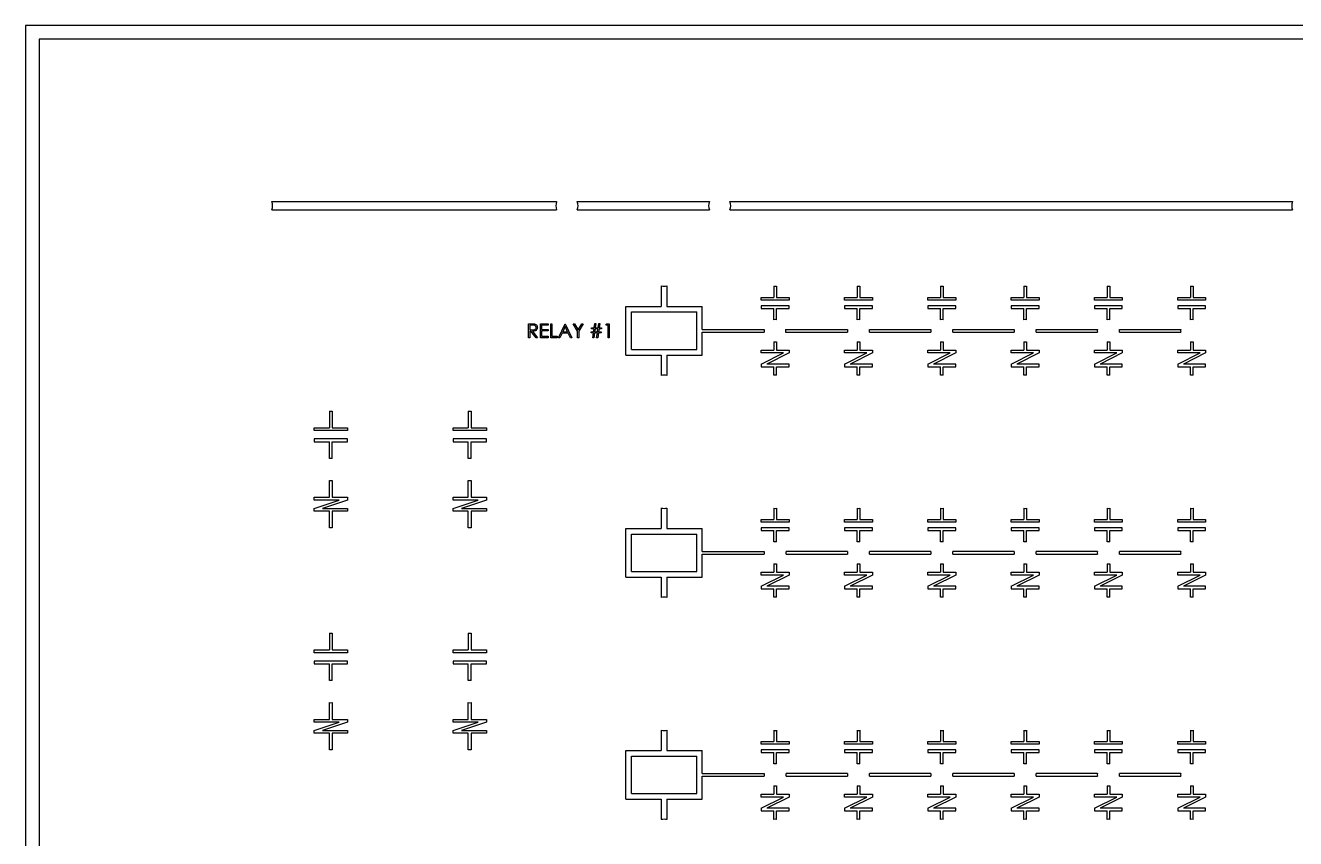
# Model space of a CAD drawing. Header units: millimetres. Extents: x -148 to 776, y -1047 to -448.
# Drawn here: x -138.3 to 319.1, y -740.8 to -447.8 of the extents above; entities that cross this region are included whole.
import ezdxf

# ---------------------------------------------------------------- set-up
doc = ezdxf.new("R2010")
doc.units = ezdxf.units.MM

msp = doc.modelspace()

# ---------------------------------------------------------------- linework, layer by layer
at = {"color": 7, "linetype": 'Continuous', "lineweight": 25}
for p, q in [((776.08, -447.82), (-138.32, -447.82)), ((-138.32, -447.82), (-138.32, -1047.42)), ((-133.32, -452.82), (-133.32, -1042.42)), ((771.08, -452.82), (-133.32, -452.82)), ((-49.61, -511.32), (52.98, -511.32)), ((60.39, -511.32), (107.98, -511.32)), ((115.39, -511.32), (317.98, -511.32)), ((-49.61, -514.32), (52.98, -514.32)), ((60.39, -514.32), (107.98, -514.32)), ((115.39, -514.32), (317.98, -514.32)), ((90.68, -541.69), (90.68, -549.07)), ((92.68, -541.69), (92.68, -549.07)), ((131.18, -541.78), (131.18, -545.82)), ((132.18, -541.78), (132.18, -545.82)), ((161.18, -541.78), (161.18, -545.82)), ((162.18, -541.78), (162.18, -545.82)), ((191.18, -541.78), (191.18, -545.82)), ((192.18, -541.78), (192.18, -545.82)), ((221.18, -541.78), (221.18, -545.82)), ((222.18, -541.78), (222.18, -545.82)), ((251.18, -541.78), (251.18, -545.82)), ((252.18, -541.78), (252.18, -545.82)), ((281.18, -541.78), (281.18, -545.82)), ((282.18, -541.78), (282.18, -545.82)), ((126.68, -546.82), (126.68, -545.82)), ((126.68, -545.82), (131.18, -545.82)), ((136.68, -546.82), (126.68, -546.82)), ((126.68, -548.82), (126.68, -549.82)), ((136.68, -548.82), (126.68, -548.82)), ((132.18, -545.82), (136.68, -545.82)), ((136.68, -545.82), (136.68, -546.82)), ((136.68, -549.82), (136.68, -548.82)), ((156.68, -545.82), (161.18, -545.82)), ((156.68, -546.82), (156.68, -545.82)), ((166.68, -546.82), (156.68, -546.82)), ((156.68, -548.82), (156.68, -549.82)), ((166.68, -548.82), (156.68, -548.82)), ((162.18, -545.82), (166.68, -545.82)), ((166.68, -545.82), (166.68, -546.82)), ((166.68, -549.82), (166.68, -548.82)), ((186.68, -546.82), (186.68, -545.82)), ((186.68, -545.82), (191.18, -545.82)), ((196.68, -546.82), (186.68, -546.82)), ((186.68, -548.82), (186.68, -549.82)), ((196.68, -548.82), (186.68, -548.82)), ((192.18, -545.82), (196.68, -545.82)), ((196.68, -545.82), (196.68, -546.82)), ((196.68, -549.82), (196.68, -548.82)), ((216.68, -546.82), (216.68, -545.82)), ((216.68, -545.82), (221.18, -545.82)), ((226.68, -546.82), (216.68, -546.82)), ((216.68, -548.82), (216.68, -549.82)), ((226.68, -548.82), (216.68, -548.82)), ((222.18, -545.82), (226.68, -545.82)), ((226.68, -545.82), (226.68, -546.82)), ((226.68, -549.82), (226.68, -548.82)), ((246.68, -546.82), (246.68, -545.82)), ((246.68, -545.82), (251.18, -545.82)), ((256.68, -546.82), (246.68, -546.82)), ((246.68, -548.82), (246.68, -549.82)), ((256.68, -548.82), (246.68, -548.82)), ((252.18, -545.82), (256.68, -545.82)), ((256.68, -545.82), (256.68, -546.82)), ((256.68, -549.82), (256.68, -548.82)), ((276.68, -546.82), (276.68, -545.82)), ((276.68, -545.82), (281.18, -545.82)), ((286.68, -546.82), (276.68, -546.82)), ((286.68, -548.82), (276.68, -548.82)), ((276.68, -548.82), (276.68, -549.82)), ((282.18, -545.82), (286.68, -545.82)), ((286.68, -545.82), (286.68, -546.82)), ((286.68, -549.82), (286.68, -548.82)), ((77.93, -566.57), (77.93, -549.07)), ((77.93, -549.07), (90.68, -549.07)), ((79.93, -564.57), (79.93, -551.07)), ((79.93, -551.07), (103.43, -551.07)), ((92.68, -549.07), (105.43, -549.07)), ((103.43, -564.57), (103.43, -551.07)), ((105.43, -557.32), (105.43, -549.07)), ((126.68, -549.82), (131.18, -549.82)), ((131.18, -553.85), (131.18, -549.82)), ((132.18, -549.82), (136.68, -549.82)), ((132.18, -553.85), (132.18, -549.82)), ((156.68, -549.82), (161.18, -549.82)), ((161.18, -553.85), (161.18, -549.82)), ((162.18, -549.82), (166.68, -549.82)), ((162.18, -553.85), (162.18, -549.82)), ((186.68, -549.82), (191.18, -549.82)), ((191.18, -553.85), (191.18, -549.82)), ((192.18, -549.82), (196.68, -549.82)), ((192.18, -553.85), (192.18, -549.82)), ((216.68, -549.82), (221.18, -549.82)), ((221.18, -553.85), (221.18, -549.82)), ((222.18, -549.82), (226.68, -549.82)), ((222.18, -553.85), (222.18, -549.82)), ((246.68, -549.82), (251.18, -549.82)), ((251.18, -553.85), (251.18, -549.82)), ((252.18, -549.82), (256.68, -549.82)), ((252.18, -553.85), (252.18, -549.82)), ((276.68, -549.82), (281.18, -549.82)), ((281.18, -553.85), (281.18, -549.82)), ((282.18, -553.85), (282.18, -549.82)), ((282.18, -549.82), (286.68, -549.82)), ((42.9, -555.32), (43.9, -555.32)), ((42.9, -560.32), (42.9, -555.32)), ((44.29, -555.83), (43.35, -555.83)), ((43.35, -555.83), (43.35, -557.5)), ((43.35, -557.5), (44.27, -557.5)), ((43.71, -558.01), (43.35, -558.01)), ((43.35, -558.01), (43.35, -560.32)), ((45.55, -560.32), (43.71, -558.01)), ((44.27, -558.01), (46.11, -560.32)), ((47.13, -555.32), (49.95, -555.32)), ((47.13, -560.32), (47.13, -555.32)), ((49.95, -555.83), (47.58, -555.83)), ((47.58, -555.83), (47.58, -557.37)), ((47.58, -557.37), (49.95, -557.37)), ((49.95, -557.88), (47.58, -557.88)), ((47.58, -557.88), (47.58, -559.8)), ((49.95, -555.32), (49.95, -555.83)), ((49.95, -557.37), (49.95, -557.88)), ((50.85, -555.32), (51.3, -555.32)), ((50.85, -560.32), (50.85, -555.32)), ((51.3, -555.32), (51.3, -559.8)), ((53.67, -560.32), (56.04, -555.32)), ((56.07, -556.29), (55.17, -558.2)), ((56.04, -555.32), (56.11, -555.32)), ((56.95, -558.2), (56.07, -556.29)), ((56.11, -555.32), (58.41, -560.32)), ((60.53, -557.94), (58.93, -555.32)), ((58.93, -555.32), (59.44, -555.32)), ((59.44, -555.32), (60.75, -557.46)), ((60.53, -560.32), (60.53, -557.94)), ((60.75, -557.46), (62.07, -555.32)), ((62.58, -555.32), (60.98, -557.94)), ((60.98, -557.94), (60.98, -560.32)), ((62.07, -555.32), (62.58, -555.32)), ((65.53, -557.11), (65.53, -556.79)), ((65.53, -556.79), (66.51, -556.79)), ((66.46, -557.11), (65.53, -557.11)), ((66.29, -558.26), (66.46, -557.11)), ((66.51, -556.79), (66.75, -555.19)), ((66.85, -557.11), (66.67, -558.26)), ((66.75, -555.19), (67.13, -555.19)), ((67.87, -557.11), (66.85, -557.11)), ((67.13, -555.19), (66.89, -556.79)), ((66.89, -556.79), (67.92, -556.79)), ((67.7, -558.26), (67.87, -557.11)), ((67.92, -556.79), (68.16, -555.19)), ((68.26, -557.11), (68.08, -558.26)), ((68.16, -555.19), (68.54, -555.19)), ((69.12, -557.11), (68.26, -557.11)), ((68.54, -555.19), (68.3, -556.79)), ((68.3, -556.79), (69.12, -556.79)), ((69.12, -556.79), (69.12, -557.11)), ((70.72, -555.83), (71.02, -555.32)), ((71.49, -555.83), (70.72, -555.83)), ((71.02, -555.32), (71.94, -555.32)), ((71.49, -560.32), (71.49, -555.83)), ((71.94, -555.32), (71.94, -560.32)), ((105.43, -557.32), (127.72, -557.32)), ((135.43, -557.32), (135.43, -558.32)), ((135.43, -557.32), (157.72, -557.32)), ((165.65, -557.32), (187.72, -557.32)), ((195.65, -557.32), (217.72, -557.32)), ((225.65, -557.32), (247.72, -557.32)), ((255.65, -557.32), (277.72, -557.32)), ((43.35, -560.32), (42.9, -560.32)), ((46.11, -560.32), (45.55, -560.32)), ((49.95, -560.32), (47.13, -560.32)), ((47.58, -559.8), (49.95, -559.8)), ((49.95, -559.8), (49.95, -560.32)), ((53.22, -560.32), (50.85, -560.32)), ((51.3, -559.8), (53.22, -559.8)), ((53.22, -559.8), (53.22, -560.32)), ((54.16, -560.32), (53.67, -560.32)), ((54.92, -558.71), (54.16, -560.32)), ((57.19, -558.71), (54.92, -558.71)), ((55.17, -558.2), (56.95, -558.2)), ((57.93, -560.32), (57.19, -558.71)), ((58.41, -560.32), (57.93, -560.32)), ((60.98, -560.32), (60.53, -560.32)), ((65.4, -558.58), (65.4, -558.26)), ((65.4, -558.26), (66.29, -558.26)), ((66.24, -558.58), (65.4, -558.58)), ((65.98, -560.32), (66.24, -558.58)), ((66.37, -560.32), (65.98, -560.32)), ((66.63, -558.58), (66.37, -560.32)), ((67.65, -558.58), (66.63, -558.58)), ((66.67, -558.26), (67.7, -558.26)), ((67.39, -560.32), (67.65, -558.58)), ((67.78, -560.32), (67.39, -560.32)), ((68.04, -558.58), (67.78, -560.32)), ((68.99, -558.58), (68.04, -558.58)), ((68.08, -558.26), (68.99, -558.26)), ((68.99, -558.26), (68.99, -558.58)), ((71.94, -560.32), (71.49, -560.32)), ((105.43, -558.32), (127.72, -558.32)), ((105.43, -566.57), (105.43, -558.32)), ((131.18, -561.78), (131.18, -564.82)), ((132.18, -561.78), (132.18, -564.82)), ((135.43, -558.32), (157.72, -558.32)), ((161.18, -561.78), (161.18, -564.82)), ((162.18, -561.78), (162.18, -564.82)), ((165.65, -558.32), (187.72, -558.32)), ((191.18, -561.78), (191.18, -564.82)), ((192.18, -561.78), (192.18, -564.82)), ((195.65, -558.32), (217.72, -558.32)), ((221.18, -561.78), (221.18, -564.82)), ((222.18, -561.78), (222.18, -564.82)), ((225.65, -558.32), (247.72, -558.32)), ((251.18, -561.78), (251.18, -564.82)), ((252.18, -561.78), (252.18, -564.82)), ((255.65, -558.32), (277.72, -558.32)), ((281.18, -561.78), (281.18, -564.82)), ((282.18, -561.78), (282.18, -564.82)), ((77.93, -566.57), (90.68, -566.57)), ((79.93, -564.57), (103.43, -564.57)), ((90.68, -566.57), (90.68, -573.94)), ((92.68, -566.57), (105.43, -566.57)), ((92.68, -566.57), (92.68, -573.94)), ((126.68, -565.82), (126.68, -564.82)), ((126.68, -564.82), (131.18, -564.82)), ((126.68, -569.82), (134.68, -565.82)), ((134.68, -565.82), (126.68, -565.82)), ((136.68, -565.82), (128.68, -569.82)), ((132.18, -564.82), (136.68, -564.82)), ((136.68, -564.82), (136.68, -565.82)), ((156.68, -565.82), (156.68, -564.82)), ((156.68, -564.82), (161.18, -564.82)), ((156.68, -569.82), (164.68, -565.82)), ((164.68, -565.82), (156.68, -565.82)), ((166.68, -565.82), (158.68, -569.82)), ((162.18, -564.82), (166.68, -564.82)), ((166.68, -564.82), (166.68, -565.82)), ((186.68, -565.82), (186.68, -564.82)), ((186.68, -564.82), (191.18, -564.82)), ((186.68, -569.82), (194.68, -565.82)), ((194.68, -565.82), (186.68, -565.82)), ((196.68, -565.82), (188.68, -569.82)), ((192.18, -564.82), (196.68, -564.82)), ((196.68, -564.82), (196.68, -565.82)), ((216.68, -564.82), (221.18, -564.82)), ((216.68, -565.82), (216.68, -564.82)), ((224.68, -565.82), (216.68, -565.82)), ((216.68, -569.82), (224.68, -565.82)), ((226.68, -565.82), (218.68, -569.82)), ((222.18, -564.82), (226.68, -564.82)), ((226.68, -564.82), (226.68, -565.82)), ((246.68, -565.82), (246.68, -564.82)), ((246.68, -564.82), (251.18, -564.82)), ((254.68, -565.82), (246.68, -565.82)), ((246.68, -569.82), (254.68, -565.82)), ((256.68, -565.82), (248.68, -569.82)), ((252.18, -564.82), (256.68, -564.82)), ((256.68, -564.82), (256.68, -565.82)), ((276.68, -564.82), (281.18, -564.82)), ((276.68, -565.82), (276.68, -564.82)), ((276.68, -569.82), (284.68, -565.82)), ((284.68, -565.82), (276.68, -565.82)), ((286.68, -565.82), (278.68, -569.82)), ((282.18, -564.82), (286.68, -564.82)), ((286.68, -564.82), (286.68, -565.82)), ((126.68, -569.82), (126.68, -570.82)), ((126.68, -570.82), (131.18, -570.82)), ((136.68, -569.82), (128.68, -569.82)), ((131.18, -573.85), (131.18, -570.82)), ((132.18, -570.82), (136.68, -570.82)), ((132.18, -573.85), (132.18, -570.82)), ((136.68, -570.82), (136.68, -569.82)), ((156.68, -569.82), (156.68, -570.82)), ((156.68, -570.82), (161.18, -570.82)), ((166.68, -569.82), (158.68, -569.82)), ((161.18, -573.85), (161.18, -570.82)), ((162.18, -570.82), (166.68, -570.82)), ((162.18, -573.85), (162.18, -570.82)), ((166.68, -570.82), (166.68, -569.82)), ((186.68, -569.82), (186.68, -570.82)), ((186.68, -570.82), (191.18, -570.82)), ((196.68, -569.82), (188.68, -569.82)), ((191.18, -573.85), (191.18, -570.82)), ((192.18, -570.82), (196.68, -570.82)), ((192.18, -573.85), (192.18, -570.82)), ((196.68, -570.82), (196.68, -569.82)), ((216.68, -569.82), (216.68, -570.82)), ((216.68, -570.82), (221.18, -570.82)), ((226.68, -569.82), (218.68, -569.82)), ((221.18, -573.85), (221.18, -570.82)), ((222.18, -570.82), (226.68, -570.82)), ((222.18, -573.85), (222.18, -570.82)), ((226.68, -570.82), (226.68, -569.82)), ((246.68, -569.82), (246.68, -570.82)), ((246.68, -570.82), (251.18, -570.82)), ((256.68, -569.82), (248.68, -569.82)), ((251.18, -573.85), (251.18, -570.82)), ((252.18, -570.82), (256.68, -570.82)), ((252.18, -573.85), (252.18, -570.82)), ((256.68, -570.82), (256.68, -569.82)), ((276.68, -569.82), (276.68, -570.82)), ((276.68, -570.82), (281.18, -570.82)), ((286.68, -569.82), (278.68, -569.82)), ((281.18, -573.85), (281.18, -570.82)), ((282.18, -570.82), (286.68, -570.82)), ((282.18, -573.85), (282.18, -570.82)), ((286.68, -570.82), (286.68, -569.82)), ((-28.82, -586.78), (-28.82, -592.82)), ((-27.82, -586.78), (-27.82, -592.82)), ((21.18, -586.78), (21.18, -592.82)), ((22.18, -586.78), (22.18, -592.82)), ((-34.32, -593.82), (-34.32, -592.82)), ((-34.32, -592.82), (-28.82, -592.82)), ((-22.32, -593.82), (-34.32, -593.82)), ((-27.82, -592.82), (-22.32, -592.82)), ((-22.32, -592.82), (-22.32, -593.82)), ((15.68, -593.82), (15.68, -592.82)), ((15.68, -592.82), (21.18, -592.82)), ((27.68, -593.82), (15.68, -593.82)), ((22.18, -592.82), (27.68, -592.82)), ((27.68, -592.82), (27.68, -593.82)), ((-34.32, -596.82), (-34.32, -597.82)), ((-22.32, -596.82), (-34.32, -596.82)), ((-34.32, -597.82), (-28.82, -597.82)), ((-28.82, -603.85), (-28.82, -597.82)), ((-27.82, -597.82), (-22.32, -597.82)), ((-27.82, -603.85), (-27.82, -597.82)), ((-22.32, -597.82), (-22.32, -596.82)), ((15.68, -596.82), (15.68, -597.82)), ((27.68, -596.82), (15.68, -596.82)), ((15.68, -597.82), (21.18, -597.82)), ((21.18, -603.85), (21.18, -597.82)), ((22.18, -597.82), (27.68, -597.82)), ((22.18, -603.85), (22.18, -597.82)), ((27.68, -597.82), (27.68, -596.82)), ((-28.82, -617.82), (-28.82, -611.78)), ((-27.82, -611.78), (-27.82, -617.82)), ((21.18, -617.82), (21.18, -611.78)), ((22.18, -611.78), (22.18, -617.82)), ((-34.32, -618.82), (-34.32, -617.82)), ((-34.32, -617.82), (-28.82, -617.82)), ((-34.32, -621.82), (-25.32, -618.82)), ((-25.32, -618.82), (-34.32, -618.82)), ((-34.32, -622.82), (-34.32, -621.82)), ((-22.32, -618.82), (-31.32, -621.82)), ((-31.32, -621.82), (-22.32, -621.82)), ((-27.82, -617.82), (-22.32, -617.82)), ((-22.32, -617.82), (-22.32, -618.82)), ((-22.32, -621.82), (-22.32, -622.82)), ((15.68, -618.82), (15.68, -617.82)), ((15.68, -617.82), (21.18, -617.82)), ((15.68, -621.82), (24.68, -618.82)), ((24.68, -618.82), (15.68, -618.82)), ((15.68, -622.82), (15.68, -621.82)), ((27.68, -618.82), (18.68, -621.82)), ((18.68, -621.82), (27.68, -621.82)), ((22.18, -617.82), (27.68, -617.82)), ((27.68, -617.82), (27.68, -618.82)), ((27.68, -621.82), (27.68, -622.82)), ((90.68, -621.69), (90.68, -629.07)), ((92.68, -621.69), (92.68, -629.07)), ((131.18, -621.78), (131.18, -625.82)), ((132.18, -621.78), (132.18, -625.82)), ((161.18, -621.78), (161.18, -625.82)), ((162.18, -621.78), (162.18, -625.82)), ((191.18, -621.78), (191.18, -625.82)), ((192.18, -621.78), (192.18, -625.82)), ((221.18, -621.78), (221.18, -625.82)), ((222.18, -621.78), (222.18, -625.82)), ((251.18, -621.78), (251.18, -625.82)), ((252.18, -621.78), (252.18, -625.82)), ((281.18, -621.78), (281.18, -625.82)), ((282.18, -621.78), (282.18, -625.82)), ((-28.82, -622.82), (-34.32, -622.82)), ((-28.82, -628.85), (-28.82, -622.82)), ((-22.32, -622.82), (-27.82, -622.82)), ((-27.82, -622.82), (-27.82, -628.85)), ((21.18, -622.82), (15.68, -622.82)), ((21.18, -628.85), (21.18, -622.82)), ((27.68, -622.82), (22.18, -622.82)), ((22.18, -622.82), (22.18, -628.85)), ((126.68, -626.82), (126.68, -625.82)), ((126.68, -625.82), (131.18, -625.82)), ((132.18, -625.82), (136.68, -625.82)), ((136.68, -625.82), (136.68, -626.82)), ((156.68, -626.82), (156.68, -625.82)), ((156.68, -625.82), (161.18, -625.82)), ((162.18, -625.82), (166.68, -625.82)), ((166.68, -625.82), (166.68, -626.82)), ((186.68, -625.82), (191.18, -625.82)), ((186.68, -626.82), (186.68, -625.82)), ((192.18, -625.82), (196.68, -625.82)), ((196.68, -625.82), (196.68, -626.82)), ((216.68, -626.82), (216.68, -625.82)), ((216.68, -625.82), (221.18, -625.82)), ((222.18, -625.82), (226.68, -625.82)), ((226.68, -625.82), (226.68, -626.82)), ((246.68, -625.82), (251.18, -625.82)), ((246.68, -626.82), (246.68, -625.82)), ((252.18, -625.82), (256.68, -625.82)), ((256.68, -625.82), (256.68, -626.82)), ((276.68, -625.82), (281.18, -625.82)), ((276.68, -626.82), (276.68, -625.82)), ((282.18, -625.82), (286.68, -625.82)), ((286.68, -625.82), (286.68, -626.82)), ((77.93, -646.57), (77.93, -629.07)), ((77.93, -629.07), (90.68, -629.07)), ((79.93, -644.57), (79.93, -631.07)), ((79.93, -631.07), (103.43, -631.07)), ((92.68, -629.07), (105.43, -629.07)), ((103.43, -644.57), (103.43, -631.07)), ((105.43, -637.32), (105.43, -629.07)), ((136.68, -626.82), (126.68, -626.82)), ((126.68, -628.82), (126.68, -629.82)), ((136.68, -628.82), (126.68, -628.82)), ((126.68, -629.82), (131.18, -629.82)), ((131.18, -633.85), (131.18, -629.82)), ((132.18, -629.82), (136.68, -629.82)), ((132.18, -633.85), (132.18, -629.82)), ((136.68, -629.82), (136.68, -628.82)), ((166.68, -626.82), (156.68, -626.82)), ((156.68, -628.82), (156.68, -629.82)), ((166.68, -628.82), (156.68, -628.82)), ((156.68, -629.82), (161.18, -629.82)), ((161.18, -633.85), (161.18, -629.82)), ((162.18, -633.85), (162.18, -629.82)), ((162.18, -629.82), (166.68, -629.82)), ((166.68, -629.82), (166.68, -628.82)), ((196.68, -626.82), (186.68, -626.82)), ((186.68, -628.82), (186.68, -629.82)), ((196.68, -628.82), (186.68, -628.82)), ((186.68, -629.82), (191.18, -629.82)), ((191.18, -633.85), (191.18, -629.82)), ((192.18, -629.82), (196.68, -629.82)), ((192.18, -633.85), (192.18, -629.82)), ((196.68, -629.82), (196.68, -628.82)), ((226.68, -626.82), (216.68, -626.82)), ((216.68, -628.82), (216.68, -629.82)), ((226.68, -628.82), (216.68, -628.82)), ((216.68, -629.82), (221.18, -629.82)), ((221.18, -633.85), (221.18, -629.82)), ((222.18, -629.82), (226.68, -629.82)), ((222.18, -633.85), (222.18, -629.82)), ((226.68, -629.82), (226.68, -628.82)), ((256.68, -626.82), (246.68, -626.82)), ((256.68, -628.82), (246.68, -628.82)), ((246.68, -628.82), (246.68, -629.82)), ((246.68, -629.82), (251.18, -629.82)), ((251.18, -633.85), (251.18, -629.82)), ((252.18, -633.85), (252.18, -629.82)), ((252.18, -629.82), (256.68, -629.82)), ((256.68, -629.82), (256.68, -628.82)), ((286.68, -626.82), (276.68, -626.82)), ((276.68, -628.82), (276.68, -629.82)), ((286.68, -628.82), (276.68, -628.82)), ((276.68, -629.82), (281.18, -629.82)), ((281.18, -633.85), (281.18, -629.82)), ((282.18, -633.85), (282.18, -629.82)), ((282.18, -629.82), (286.68, -629.82)), ((286.68, -629.82), (286.68, -628.82)), ((105.43, -637.32), (127.72, -637.32)), ((105.43, -638.32), (127.72, -638.32)), ((105.43, -646.57), (105.43, -638.32)), ((157.72, -637.32), (135.65, -637.32)), ((135.65, -638.32), (157.72, -638.32)), ((187.72, -637.32), (165.65, -637.32)), ((165.65, -638.32), (187.72, -638.32)), ((217.72, -637.32), (195.65, -637.32)), ((195.65, -638.32), (217.72, -638.32)), ((247.72, -637.32), (225.65, -637.32)), ((225.65, -638.32), (247.72, -638.32)), ((277.72, -637.32), (255.65, -637.32)), ((255.65, -638.32), (277.72, -638.32)), ((79.93, -644.57), (103.43, -644.57)), ((126.68, -645.82), (126.68, -644.82)), ((126.68, -644.82), (131.18, -644.82)), ((131.18, -641.78), (131.18, -644.82)), ((132.18, -641.78), (132.18, -644.82)), ((132.18, -644.82), (136.68, -644.82)), ((136.68, -644.82), (136.68, -645.82)), ((156.68, -645.82), (156.68, -644.82)), ((156.68, -644.82), (161.18, -644.82)), ((161.18, -641.78), (161.18, -644.82)), ((162.18, -641.78), (162.18, -644.82)), ((162.18, -644.82), (166.68, -644.82)), ((166.68, -644.82), (166.68, -645.82)), ((186.68, -645.82), (186.68, -644.82)), ((186.68, -644.82), (191.18, -644.82)), ((191.18, -641.78), (191.18, -644.82)), ((192.18, -641.78), (192.18, -644.82)), ((192.18, -644.82), (196.68, -644.82)), ((196.68, -644.82), (196.68, -645.82)), ((216.68, -644.82), (221.18, -644.82)), ((216.68, -645.82), (216.68, -644.82)), ((221.18, -641.78), (221.18, -644.82)), ((222.18, -641.78), (222.18, -644.82)), ((222.18, -644.82), (226.68, -644.82)), ((226.68, -644.82), (226.68, -645.82)), ((246.68, -645.82), (246.68, -644.82)), ((246.68, -644.82), (251.18, -644.82)), ((251.18, -641.78), (251.18, -644.82)), ((252.18, -641.78), (252.18, -644.82)), ((252.18, -644.82), (256.68, -644.82)), ((256.68, -644.82), (256.68, -645.82)), ((276.68, -644.82), (281.18, -644.82)), ((276.68, -645.82), (276.68, -644.82)), ((281.18, -641.78), (281.18, -644.82)), ((282.18, -641.78), (282.18, -644.82)), ((282.18, -644.82), (286.68, -644.82)), ((286.68, -644.82), (286.68, -645.82)), ((77.93, -646.57), (90.68, -646.57)), ((90.68, -646.57), (90.68, -653.94)), ((92.68, -646.57), (105.43, -646.57)), ((92.68, -646.57), (92.68, -653.94)), ((134.68, -645.82), (126.68, -645.82)), ((126.68, -649.82), (134.68, -645.82)), ((136.68, -645.82), (128.68, -649.82)), ((164.68, -645.82), (156.68, -645.82)), ((156.68, -649.82), (164.68, -645.82)), ((166.68, -645.82), (158.68, -649.82)), ((194.68, -645.82), (186.68, -645.82)), ((186.68, -649.82), (194.68, -645.82)), ((196.68, -645.82), (188.68, -649.82)), ((224.68, -645.82), (216.68, -645.82)), ((216.68, -649.82), (224.68, -645.82)), ((226.68, -645.82), (218.68, -649.82)), ((246.68, -649.82), (254.68, -645.82)), ((254.68, -645.82), (246.68, -645.82)), ((256.68, -645.82), (248.68, -649.82)), ((276.68, -649.82), (284.68, -645.82)), ((284.68, -645.82), (276.68, -645.82)), ((286.68, -645.82), (278.68, -649.82)), ((126.68, -649.82), (126.68, -650.82)), ((126.68, -650.82), (131.18, -650.82)), ((136.68, -649.82), (128.68, -649.82)), ((131.18, -653.85), (131.18, -650.82)), ((132.18, -650.82), (136.68, -650.82)), ((132.18, -653.85), (132.18, -650.82)), ((136.68, -650.82), (136.68, -649.82)), ((156.68, -649.82), (156.68, -650.82)), ((156.68, -650.82), (161.18, -650.82)), ((166.68, -649.82), (158.68, -649.82)), ((161.18, -653.85), (161.18, -650.82)), ((162.18, -650.82), (166.68, -650.82)), ((162.18, -653.85), (162.18, -650.82)), ((166.68, -650.82), (166.68, -649.82)), ((186.68, -649.82), (186.68, -650.82)), ((186.68, -650.82), (191.18, -650.82)), ((196.68, -649.82), (188.68, -649.82)), ((191.18, -653.85), (191.18, -650.82)), ((192.18, -650.82), (196.68, -650.82)), ((192.18, -653.85), (192.18, -650.82)), ((196.68, -650.82), (196.68, -649.82)), ((216.68, -649.82), (216.68, -650.82)), ((216.68, -650.82), (221.18, -650.82)), ((226.68, -649.82), (218.68, -649.82)), ((221.18, -653.85), (221.18, -650.82)), ((222.18, -650.82), (226.68, -650.82)), ((222.18, -653.85), (222.18, -650.82)), ((226.68, -650.82), (226.68, -649.82)), ((246.68, -649.82), (246.68, -650.82)), ((246.68, -650.82), (251.18, -650.82)), ((256.68, -649.82), (248.68, -649.82)), ((251.18, -653.85), (251.18, -650.82)), ((252.18, -650.82), (256.68, -650.82)), ((252.18, -653.85), (252.18, -650.82)), ((256.68, -650.82), (256.68, -649.82)), ((276.68, -649.82), (276.68, -650.82)), ((276.68, -650.82), (281.18, -650.82)), ((286.68, -649.82), (278.68, -649.82)), ((281.18, -653.85), (281.18, -650.82)), ((282.18, -650.82), (286.68, -650.82)), ((282.18, -653.85), (282.18, -650.82)), ((286.68, -650.82), (286.68, -649.82)), ((-28.82, -666.78), (-28.82, -672.82)), ((-27.82, -666.78), (-27.82, -672.82)), ((21.18, -666.78), (21.18, -672.82)), ((22.18, -666.78), (22.18, -672.82)), ((-34.32, -672.82), (-28.82, -672.82)), ((-34.32, -673.82), (-34.32, -672.82)), ((-22.32, -673.82), (-34.32, -673.82)), ((-34.32, -676.82), (-34.32, -677.82)), ((-22.32, -676.82), (-34.32, -676.82)), ((-27.82, -672.82), (-22.32, -672.82)), ((-22.32, -672.82), (-22.32, -673.82)), ((-22.32, -677.82), (-22.32, -676.82)), ((15.68, -672.82), (21.18, -672.82)), ((15.68, -673.82), (15.68, -672.82)), ((27.68, -673.82), (15.68, -673.82)), ((27.68, -676.82), (15.68, -676.82)), ((15.68, -676.82), (15.68, -677.82)), ((22.18, -672.82), (27.68, -672.82)), ((27.68, -672.82), (27.68, -673.82)), ((27.68, -677.82), (27.68, -676.82)), ((-34.32, -677.82), (-28.82, -677.82)), ((-28.82, -683.85), (-28.82, -677.82)), ((-27.82, -683.85), (-27.82, -677.82)), ((-27.82, -677.82), (-22.32, -677.82)), ((15.68, -677.82), (21.18, -677.82)), ((21.18, -683.85), (21.18, -677.82)), ((22.18, -683.85), (22.18, -677.82)), ((22.18, -677.82), (27.68, -677.82)), ((-28.82, -697.82), (-28.82, -691.78)), ((-27.82, -691.78), (-27.82, -697.82)), ((21.18, -697.82), (21.18, -691.78)), ((22.18, -691.78), (22.18, -697.82)), ((-34.32, -698.82), (-34.32, -697.82)), ((-34.32, -697.82), (-28.82, -697.82)), ((-34.32, -701.82), (-25.32, -698.82)), ((-25.32, -698.82), (-34.32, -698.82)), ((-22.32, -698.82), (-31.32, -701.82)), ((-27.82, -697.82), (-22.32, -697.82)), ((-22.32, -697.82), (-22.32, -698.82)), ((15.68, -698.82), (15.68, -697.82)), ((15.68, -697.82), (21.18, -697.82)), ((15.68, -701.82), (24.68, -698.82)), ((24.68, -698.82), (15.68, -698.82)), ((27.68, -698.82), (18.68, -701.82)), ((22.18, -697.82), (27.68, -697.82)), ((27.68, -697.82), (27.68, -698.82)), ((-34.32, -702.82), (-34.32, -701.82)), ((-28.82, -702.82), (-34.32, -702.82)), ((-31.32, -701.82), (-22.32, -701.82)), ((-28.82, -708.85), (-28.82, -702.82)), ((-22.32, -702.82), (-27.82, -702.82)), ((-27.82, -702.82), (-27.82, -708.85)), ((-22.32, -701.82), (-22.32, -702.82)), ((15.68, -702.82), (15.68, -701.82)), ((21.18, -702.82), (15.68, -702.82)), ((18.68, -701.82), (27.68, -701.82)), ((21.18, -708.85), (21.18, -702.82)), ((27.68, -702.82), (22.18, -702.82)), ((22.18, -702.82), (22.18, -708.85)), ((27.68, -701.82), (27.68, -702.82)), ((90.68, -701.69), (90.68, -709.07)), ((92.68, -701.69), (92.68, -709.07)), ((131.18, -701.78), (131.18, -705.82)), ((132.18, -701.78), (132.18, -705.82)), ((161.18, -701.78), (161.18, -705.82)), ((162.18, -701.78), (162.18, -705.82)), ((191.18, -701.78), (191.18, -705.82)), ((192.18, -701.78), (192.18, -705.82)), ((221.18, -701.78), (221.18, -705.82)), ((222.18, -701.78), (222.18, -705.82)), ((251.18, -701.78), (251.18, -705.82)), ((252.18, -701.78), (252.18, -705.82)), ((281.18, -701.78), (281.18, -705.82)), ((282.18, -701.78), (282.18, -705.82)), ((126.68, -706.82), (126.68, -705.82)), ((126.68, -705.82), (131.18, -705.82)), ((136.68, -706.82), (126.68, -706.82)), ((136.68, -708.82), (126.68, -708.82)), ((126.68, -708.82), (126.68, -709.82)), ((132.18, -705.82), (136.68, -705.82)), ((136.68, -705.82), (136.68, -706.82)), ((136.68, -709.82), (136.68, -708.82)), ((156.68, -706.82), (156.68, -705.82)), ((156.68, -705.82), (161.18, -705.82)), ((166.68, -706.82), (156.68, -706.82)), ((156.68, -708.82), (156.68, -709.82)), ((166.68, -708.82), (156.68, -708.82)), ((162.18, -705.82), (166.68, -705.82)), ((166.68, -705.82), (166.68, -706.82)), ((166.68, -709.82), (166.68, -708.82)), ((186.68, -705.82), (191.18, -705.82)), ((186.68, -706.82), (186.68, -705.82)), ((196.68, -706.82), (186.68, -706.82)), ((196.68, -708.82), (186.68, -708.82)), ((186.68, -708.82), (186.68, -709.82)), ((192.18, -705.82), (196.68, -705.82)), ((196.68, -705.82), (196.68, -706.82)), ((196.68, -709.82), (196.68, -708.82)), ((216.68, -705.82), (221.18, -705.82)), ((216.68, -706.82), (216.68, -705.82)), ((226.68, -706.82), (216.68, -706.82)), ((226.68, -708.82), (216.68, -708.82)), ((216.68, -708.82), (216.68, -709.82)), ((222.18, -705.82), (226.68, -705.82)), ((226.68, -705.82), (226.68, -706.82)), ((226.68, -709.82), (226.68, -708.82)), ((246.68, -705.82), (251.18, -705.82)), ((246.68, -706.82), (246.68, -705.82)), ((256.68, -706.82), (246.68, -706.82)), ((256.68, -708.82), (246.68, -708.82)), ((246.68, -708.82), (246.68, -709.82)), ((252.18, -705.82), (256.68, -705.82)), ((256.68, -705.82), (256.68, -706.82)), ((256.68, -709.82), (256.68, -708.82)), ((276.68, -705.82), (281.18, -705.82)), ((276.68, -706.82), (276.68, -705.82)), ((286.68, -706.82), (276.68, -706.82)), ((276.68, -708.82), (276.68, -709.82)), ((286.68, -708.82), (276.68, -708.82)), ((282.18, -705.82), (286.68, -705.82)), ((286.68, -705.82), (286.68, -706.82)), ((286.68, -709.82), (286.68, -708.82)), ((77.93, -709.07), (90.68, -709.07)), ((77.93, -726.57), (77.93, -709.07)), ((79.93, -711.07), (103.43, -711.07)), ((79.93, -724.57), (79.93, -711.07)), ((92.68, -709.07), (105.43, -709.07)), ((103.43, -724.57), (103.43, -711.07)), ((105.43, -717.32), (105.43, -709.07)), ((126.68, -709.82), (131.18, -709.82)), ((131.18, -713.85), (131.18, -709.82)), ((132.18, -709.82), (136.68, -709.82)), ((132.18, -713.85), (132.18, -709.82)), ((156.68, -709.82), (161.18, -709.82)), ((161.18, -713.85), (161.18, -709.82)), ((162.18, -709.82), (166.68, -709.82)), ((162.18, -713.85), (162.18, -709.82)), ((186.68, -709.82), (191.18, -709.82)), ((191.18, -713.85), (191.18, -709.82)), ((192.18, -709.82), (196.68, -709.82)), ((192.18, -713.85), (192.18, -709.82)), ((216.68, -709.82), (221.18, -709.82)), ((221.18, -713.85), (221.18, -709.82)), ((222.18, -713.85), (222.18, -709.82)), ((222.18, -709.82), (226.68, -709.82)), ((246.68, -709.82), (251.18, -709.82)), ((251.18, -713.85), (251.18, -709.82)), ((252.18, -709.82), (256.68, -709.82)), ((252.18, -713.85), (252.18, -709.82)), ((276.68, -709.82), (281.18, -709.82)), ((281.18, -713.85), (281.18, -709.82)), ((282.18, -713.85), (282.18, -709.82)), ((282.18, -709.82), (286.68, -709.82)), ((105.43, -717.32), (127.72, -717.32)), ((157.72, -717.32), (135.65, -717.32)), ((187.72, -717.32), (165.65, -717.32)), ((217.72, -717.32), (195.65, -717.32)), ((247.72, -717.32), (225.65, -717.32)), ((277.72, -717.32), (255.65, -717.32)), ((105.43, -718.32), (127.72, -718.32)), ((105.43, -726.57), (105.43, -718.32)), ((131.18, -721.78), (131.18, -724.82)), ((132.18, -721.78), (132.18, -724.82)), ((135.65, -718.32), (157.72, -718.32)), ((161.18, -721.78), (161.18, -724.82)), ((162.18, -721.78), (162.18, -724.82)), ((165.65, -718.32), (187.72, -718.32)), ((191.18, -721.78), (191.18, -724.82)), ((192.18, -721.78), (192.18, -724.82)), ((195.65, -718.32), (217.72, -718.32)), ((221.18, -721.78), (221.18, -724.82)), ((222.18, -721.78), (222.18, -724.82)), ((225.65, -718.32), (247.72, -718.32)), ((251.18, -721.78), (251.18, -724.82)), ((252.18, -721.78), (252.18, -724.82)), ((255.65, -718.32), (277.72, -718.32)), ((281.18, -721.78), (281.18, -724.82)), ((282.18, -721.78), (282.18, -724.82)), ((77.93, -726.57), (90.68, -726.57)), ((79.93, -724.57), (103.43, -724.57)), ((90.68, -726.57), (90.68, -733.94)), ((92.68, -726.57), (105.43, -726.57)), ((92.68, -726.57), (92.68, -733.94)), ((126.68, -725.82), (126.68, -724.82)), ((126.68, -724.82), (131.18, -724.82)), ((134.68, -725.82), (126.68, -725.82)), ((126.68, -729.82), (134.68, -725.82)), ((136.68, -725.82), (128.68, -729.82)), ((132.18, -724.82), (136.68, -724.82)), ((136.68, -724.82), (136.68, -725.82)), ((156.68, -724.82), (161.18, -724.82)), ((156.68, -725.82), (156.68, -724.82)), ((164.68, -725.82), (156.68, -725.82)), ((156.68, -729.82), (164.68, -725.82)), ((166.68, -725.82), (158.68, -729.82)), ((162.18, -724.82), (166.68, -724.82)), ((166.68, -724.82), (166.68, -725.82)), ((186.68, -724.82), (191.18, -724.82)), ((186.68, -725.82), (186.68, -724.82)), ((186.68, -729.82), (194.68, -725.82)), ((194.68, -725.82), (186.68, -725.82)), ((196.68, -725.82), (188.68, -729.82)), ((192.18, -724.82), (196.68, -724.82)), ((196.68, -724.82), (196.68, -725.82)), ((216.68, -725.82), (216.68, -724.82)), ((216.68, -724.82), (221.18, -724.82)), ((224.68, -725.82), (216.68, -725.82)), ((216.68, -729.82), (224.68, -725.82)), ((226.68, -725.82), (218.68, -729.82)), ((222.18, -724.82), (226.68, -724.82)), ((226.68, -724.82), (226.68, -725.82)), ((246.68, -725.82), (246.68, -724.82)), ((246.68, -724.82), (251.18, -724.82)), ((246.68, -729.82), (254.68, -725.82)), ((254.68, -725.82), (246.68, -725.82)), ((256.68, -725.82), (248.68, -729.82)), ((252.18, -724.82), (256.68, -724.82)), ((256.68, -724.82), (256.68, -725.82)), ((276.68, -725.82), (276.68, -724.82)), ((276.68, -724.82), (281.18, -724.82)), ((276.68, -729.82), (284.68, -725.82)), ((284.68, -725.82), (276.68, -725.82)), ((286.68, -725.82), (278.68, -729.82)), ((282.18, -724.82), (286.68, -724.82)), ((286.68, -724.82), (286.68, -725.82)), ((126.68, -729.82), (126.68, -730.82)), ((126.68, -730.82), (131.18, -730.82)), ((136.68, -729.82), (128.68, -729.82)), ((131.18, -733.85), (131.18, -730.82)), ((132.18, -730.82), (136.68, -730.82)), ((132.18, -733.85), (132.18, -730.82)), ((136.68, -730.82), (136.68, -729.82)), ((156.68, -729.82), (156.68, -730.82)), ((156.68, -730.82), (161.18, -730.82)), ((166.68, -729.82), (158.68, -729.82)), ((161.18, -733.85), (161.18, -730.82)), ((162.18, -730.82), (166.68, -730.82)), ((162.18, -733.85), (162.18, -730.82)), ((166.68, -730.82), (166.68, -729.82)), ((186.68, -729.82), (186.68, -730.82)), ((186.68, -730.82), (191.18, -730.82)), ((196.68, -729.82), (188.68, -729.82)), ((191.18, -733.85), (191.18, -730.82)), ((192.18, -730.82), (196.68, -730.82)), ((192.18, -733.85), (192.18, -730.82)), ((196.68, -730.82), (196.68, -729.82)), ((216.68, -729.82), (216.68, -730.82)), ((216.68, -730.82), (221.18, -730.82)), ((226.68, -729.82), (218.68, -729.82)), ((221.18, -733.85), (221.18, -730.82)), ((222.18, -730.82), (226.68, -730.82)), ((222.18, -733.85), (222.18, -730.82)), ((226.68, -730.82), (226.68, -729.82)), ((246.68, -729.82), (246.68, -730.82)), ((246.68, -730.82), (251.18, -730.82)), ((256.68, -729.82), (248.68, -729.82)), ((251.18, -733.85), (251.18, -730.82)), ((252.18, -730.82), (256.68, -730.82)), ((252.18, -733.85), (252.18, -730.82)), ((256.68, -730.82), (256.68, -729.82)), ((276.68, -729.82), (276.68, -730.82)), ((276.68, -730.82), (281.18, -730.82)), ((286.68, -729.82), (278.68, -729.82)), ((281.18, -733.85), (281.18, -730.82)), ((282.18, -730.82), (286.68, -730.82)), ((282.18, -733.85), (282.18, -730.82)), ((286.68, -730.82), (286.68, -729.82))]:
    msp.add_line(p, q, dxfattribs=at)
for centre, start, end in [((-53.32, -512.82), 337.9757, 22.0243), ((56.68, -512.82), 157.9757, 202.0243), ((56.68, -512.82), 337.9757, 22.0243), ((111.68, -512.82), 157.9757, 202.0243), ((111.68, -512.82), 337.9757, 22.0243), ((321.68, -512.82), 157.9757, 202.0243), ((91.68, -537.82), 255.5225, 284.4775), ((131.68, -537.82), 262.8192, 277.1808), ((161.68, -537.82), 262.8192, 277.1808), ((191.68, -537.82), 262.8192, 277.1808), ((221.68, -537.82), 262.8192, 277.1808), ((251.68, -537.82), 262.8192, 277.1808), ((281.68, -537.82), 262.8192, 277.1808), ((131.68, -557.82), 172.8192, 187.1808), ((131.68, -557.82), 82.8192, 97.1808), ((161.68, -557.82), 172.8192, 187.1808), ((161.68, -557.82), 82.8192, 97.1808), ((161.68, -557.82), 352.8192, 7.1808), ((191.68, -557.82), 172.8192, 187.1808), ((191.68, -557.82), 82.8192, 97.1808), ((191.68, -557.82), 352.8192, 7.1808), ((221.68, -557.82), 172.8192, 187.1808), ((221.68, -557.82), 82.8192, 97.1808), ((221.68, -557.82), 352.8192, 7.1808), ((251.68, -557.82), 172.8192, 187.1808), ((251.68, -557.82), 82.8192, 97.1808), ((251.68, -557.82), 352.8192, 7.1808), ((281.68, -557.82), 172.8192, 187.1808), ((281.68, -557.82), 82.8192, 97.1808), ((131.68, -557.82), 262.8192, 277.1808), ((161.68, -557.82), 262.8192, 277.1808), ((191.68, -557.82), 262.8192, 277.1808), ((221.68, -557.82), 262.8192, 277.1808), ((251.68, -557.82), 262.8192, 277.1808), ((281.68, -557.82), 262.8192, 277.1808), ((91.68, -577.82), 75.5225, 104.4775), ((131.68, -577.82), 82.8192, 97.1808), ((161.68, -577.82), 82.8192, 97.1808), ((191.68, -577.82), 82.8192, 97.1808), ((221.68, -577.82), 82.8192, 97.1808), ((251.68, -577.82), 82.8192, 97.1808), ((281.68, -577.82), 82.8192, 97.1808), ((-28.32, -582.82), 262.8192, 277.1808), ((21.68, -582.82), 262.8192, 277.1808), ((-28.32, -607.82), 82.8192, 97.1808), ((21.68, -607.82), 82.8192, 97.1808), ((-28.32, -607.82), 262.8192, 277.1808), ((21.68, -607.82), 262.8192, 277.1808), ((91.68, -617.82), 255.5225, 284.4775), ((131.68, -617.82), 262.8192, 277.1808), ((161.68, -617.82), 262.8192, 277.1808), ((191.68, -617.82), 262.8192, 277.1808), ((221.68, -617.82), 262.8192, 277.1808), ((251.68, -617.82), 262.8192, 277.1808), ((281.68, -617.82), 262.8192, 277.1808), ((-28.32, -632.82), 82.8192, 97.1808), ((21.68, -632.82), 82.8192, 97.1808), ((131.68, -637.82), 82.8192, 97.1808), ((161.68, -637.82), 82.8192, 97.1808), ((191.68, -637.82), 82.8192, 97.1808), ((221.68, -637.82), 82.8192, 97.1808), ((251.68, -637.82), 82.8192, 97.1808), ((281.68, -637.82), 82.8192, 97.1808), ((131.68, -637.82), 172.8192, 187.1808), ((131.68, -637.82), 352.8192, 7.1808), ((161.68, -637.82), 172.8192, 187.1808), ((161.68, -637.82), 352.8192, 7.1808), ((191.68, -637.82), 172.8192, 187.1808), ((191.68, -637.82), 352.8192, 7.1808), ((221.68, -637.82), 172.8192, 187.1808), ((221.68, -637.82), 352.8192, 7.1808), ((251.68, -637.82), 172.8192, 187.1808), ((251.68, -637.82), 352.8192, 7.1808), ((281.68, -637.82), 172.8192, 187.1808), ((131.68, -637.82), 262.8192, 277.1808), ((161.68, -637.82), 262.8192, 277.1808), ((191.68, -637.82), 262.8192, 277.1808), ((221.68, -637.82), 262.8192, 277.1808), ((251.68, -637.82), 262.8192, 277.1808), ((281.68, -637.82), 262.8192, 277.1808), ((91.68, -657.82), 75.5225, 104.4775), ((131.68, -657.82), 82.8192, 97.1808), ((161.68, -657.82), 82.8192, 97.1808), ((191.68, -657.82), 82.8192, 97.1808), ((221.68, -657.82), 82.8192, 97.1808), ((251.68, -657.82), 82.8192, 97.1808), ((281.68, -657.82), 82.8192, 97.1808), ((-28.32, -662.82), 262.8192, 277.1808), ((21.68, -662.82), 262.8192, 277.1808), ((-28.32, -687.82), 82.8192, 97.1808), ((21.68, -687.82), 82.8192, 97.1808), ((-28.32, -687.82), 262.8192, 277.1808), ((21.68, -687.82), 262.8192, 277.1808), ((91.68, -697.82), 255.5225, 284.4775), ((131.68, -697.82), 262.8192, 277.1808), ((161.68, -697.82), 262.8192, 277.1808), ((191.68, -697.82), 262.8192, 277.1808), ((221.68, -697.82), 262.8192, 277.1808), ((251.68, -697.82), 262.8192, 277.1808), ((281.68, -697.82), 262.8192, 277.1808), ((-28.32, -712.82), 82.8192, 97.1808), ((21.68, -712.82), 82.8192, 97.1808), ((131.68, -717.82), 172.8192, 187.1808), ((131.68, -717.82), 82.8192, 97.1808), ((131.68, -717.82), 352.8192, 7.1808), ((161.68, -717.82), 172.8192, 187.1808), ((161.68, -717.82), 82.8192, 97.1808), ((161.68, -717.82), 352.8192, 7.1808), ((191.68, -717.82), 172.8192, 187.1808), ((191.68, -717.82), 82.8192, 97.1808), ((191.68, -717.82), 352.8192, 7.1808), ((221.68, -717.82), 172.8192, 187.1808), ((221.68, -717.82), 82.8192, 97.1808), ((221.68, -717.82), 352.8192, 7.1808), ((251.68, -717.82), 172.8192, 187.1808), ((251.68, -717.82), 82.8192, 97.1808), ((251.68, -717.82), 352.8192, 7.1808), ((281.68, -717.82), 172.8192, 187.1808), ((281.68, -717.82), 82.8192, 97.1808), ((131.68, -717.82), 262.8192, 277.1808), ((161.68, -717.82), 262.8192, 277.1808), ((191.68, -717.82), 262.8192, 277.1808), ((221.68, -717.82), 262.8192, 277.1808), ((251.68, -717.82), 262.8192, 277.1808), ((281.68, -717.82), 262.8192, 277.1808), ((91.68, -737.82), 75.5225, 104.4775), ((131.68, -737.82), 82.8192, 97.1808), ((161.68, -737.82), 82.8192, 97.1808), ((191.68, -737.82), 82.8192, 97.1808), ((221.68, -737.82), 82.8192, 97.1808), ((251.68, -737.82), 82.8192, 97.1808), ((281.68, -737.82), 82.8192, 97.1808)]:
    msp.add_arc(centre, 4, start, end, dxfattribs=at)
for points, knots in [([(43.9, -555.32), (44.11, -555.32), (44.49, -555.31), (44.87, -555.36), (45.04, -555.38)], [0, 0, 0, 0, 0.56024, 1, 1, 1, 1]), ([(44.27, -557.5), (44.57, -557.5), (44.96, -557.5), (45.34, -557.26), (45.53, -557.03), (45.57, -556.8), (45.59, -556.65)], [0, 0, 0, 0, 0.4998271, 0.6254978, 0.7512079, 1, 1, 1, 1]), ([(46.04, -556.65), (46.03, -556.81), (46, -557.13), (45.76, -557.55), (45.19, -557.97), (44.65, -557.99), (44.27, -558.01)], [0, 0, 0, 0, 0.18712, 0.373979, 0.560911, 1, 1, 1, 1]), ([(45.59, -556.65), (45.59, -556.58), (45.58, -556.43), (45.48, -556.23), (45.34, -556.06), (44.97, -555.82), (44.59, -555.82), (44.29, -555.83)], [0, 0, 0, 0, 0.125307, 0.250617, 0.375954, 0.501281, 1, 1, 1, 1]), ([(45.04, -555.38), (45.19, -555.44), (45.51, -555.54), (45.84, -555.88), (46.02, -556.26), (46.03, -556.52), (46.04, -556.65)], [0, 0, 0, 0, 0.279797, 0.5595, 0.779626, 1, 1, 1, 1])]:
    msp.add_open_spline(points, degree=3, knots=knots, dxfattribs=at)

doc.saveas('drawing.dxf')
